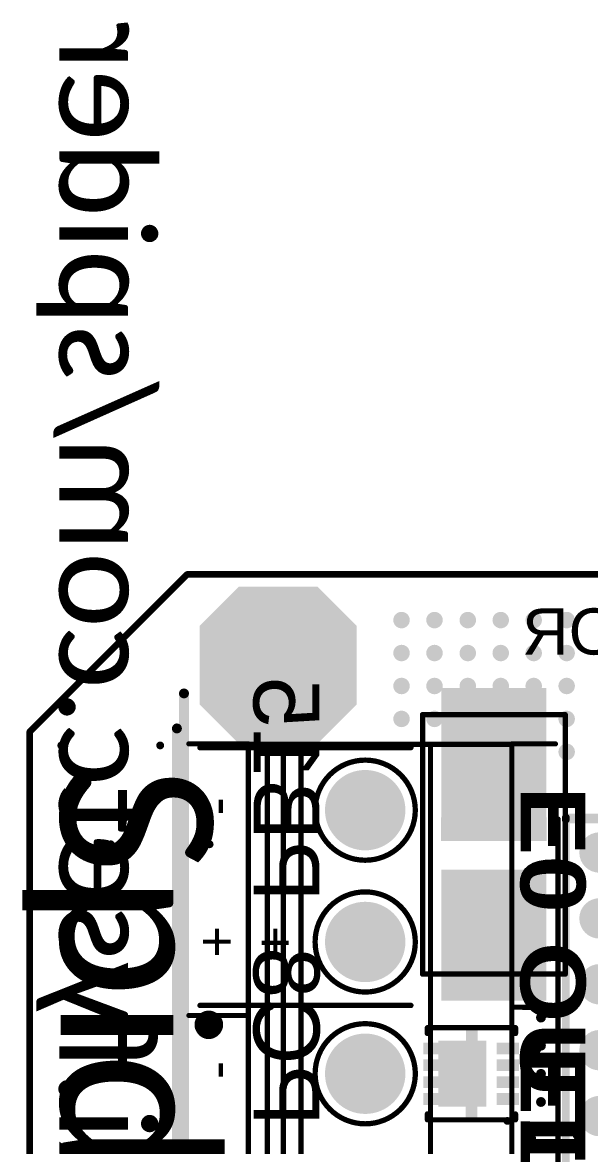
# Model space of a CAD drawing. Header units: millimetres. Extents: x -6 to 151, y -20 to 98.
# Drawn here: x -6.35 to 15.5, y 54.45 to 97.75 of the extents above; entities that cross this region are included whole.
import ezdxf

# ---------------------------------------------------------------- set-up
doc = ezdxf.new("R2010")
doc.units = ezdxf.units.MM
for name, color, linetype in [('BottomOverlay', 54, 'Continuous'), ('BottomPaste', 16, 'Continuous'), ('BottomSolder', 6, 'Continuous'), ('KeepOutLayer', 6, 'Continuous'), ('MultiLayer', 9, 'Continuous'), ('PadHoleLayer', 156, 'Continuous'), ('TopOverlay', 2, 'Continuous'), ('TopSolder', 216, 'Continuous'), ('ViaHoleLayer', 16, 'Continuous')]:
    doc.layers.add(name, color=color, linetype=linetype)
doc.styles.add('Arial', font='arial.ttf', dxfattribs={"height": 0.2})
doc.styles.add('Arial Black', font='ariblk.ttf', dxfattribs={"height": 0.2})
doc.styles.add('Corbel', font='corbelb.ttf', dxfattribs={"height": 0.2})

# ---------------------------------------------------------------- blocks, each defined once
blk = doc.blocks.new('1808_____B_37')
at = {"layer": 'BottomPaste'}
for points in [[(-1, -4.5), (-6, -4.5), (-6, -0.5), (-1, -0.5)], [(6, -4.5), (1, -4.5), (1, -0.5), (6, -0.5)]]:
    blk.add_hatch(color=16, dxfattribs=at).paths.add_polyline_path(points)
at = {"layer": 'BottomSolder'}
for points in [[(-0.975, -4.525), (-6.025, -4.525), (-6.025, -0.475), (-0.975, -0.475)], [(6.025, -4.525), (0.975, -4.525), (0.975, -0.475), (6.025, -0.475)]]:
    blk.add_hatch(color=6, dxfattribs=at).paths.add_polyline_path(points)
at = {"layer": 'BottomOverlay', "const_width": 0.203}
for points in [[(-5, 0.25), (5, 0.25)], [(-5, 0.25), (-5, -5.25)], [(5, 0.25), (5, -5.25)], [(-5, -5.25), (5, -5.25)]]:
    blk.add_lwpolyline(points, dxfattribs=at)
at = {"layer": 'BottomOverlay', "const_width": 0.102}
for points in [[(-5.051, 0.25, 1), (-4.949, 0.25, 1)], [(-5.051, 0.25, 1), (-4.949, 0.25, 1)], [(4.949, 0.25, 1), (5.051, 0.25, 1)], [(4.949, 0.25, 1), (5.051, 0.25, 1)], [(-5.051, -5.25, 1), (-4.949, -5.25, 1)], [(-5.051, -5.25, 1), (-4.949, -5.25, 1)], [(4.949, -5.25, 1), (5.051, -5.25, 1)], [(4.949, -5.25, 1), (5.051, -5.25, 1)]]:
    blk.add_lwpolyline(points, format="xyb", close=True, dxfattribs=at)
blk = doc.blocks.new('TMC__________116')
at = {"layer": 'BottomSolder'}
h = blk.add_hatch(color=6, dxfattribs=at)
edge = h.paths.add_edge_path()
edge.add_arc((0, 12.7), 0.78, 0, 360)
for points in [[(1.76, 11.92), (1.76, 13.48), (3.32, 13.48), (3.32, 11.92)], [(17, 11.92), (17, 13.48), (18.56, 13.48), (18.56, 11.92)]]:
    blk.add_hatch(color=6, dxfattribs=at).paths.add_polyline_path(points)
h = blk.add_hatch(color=6, dxfattribs=at)
edge = h.paths.add_edge_path()
edge.add_arc((5.08, 12.7), 0.78, 0, 360)
h = blk.add_hatch(color=6, dxfattribs=at)
edge = h.paths.add_edge_path()
edge.add_arc((7.62, 12.7), 0.78, 0, 360)
h = blk.add_hatch(color=6, dxfattribs=at)
edge = h.paths.add_edge_path()
edge.add_arc((10.16, 12.7), 0.78, 0, 360)
h = blk.add_hatch(color=6, dxfattribs=at)
edge = h.paths.add_edge_path()
edge.add_arc((12.7, 12.7), 0.78, 0, 360)
h = blk.add_hatch(color=6, dxfattribs=at)
edge = h.paths.add_edge_path()
edge.add_arc((15.24, 12.7), 0.78, 0, 360)
h = blk.add_hatch(color=6, dxfattribs=at)
edge = h.paths.add_edge_path()
edge.add_arc((0, 5.08), 0.78, 0, 360)
h = blk.add_hatch(color=6, dxfattribs=at)
edge = h.paths.add_edge_path()
edge.add_arc((0, 2.54), 0.78, 0, 360)
h = blk.add_hatch(color=6, dxfattribs=at)
edge = h.paths.add_edge_path()
edge.add_arc((0, 0), 0.78, 0, 360)
h = blk.add_hatch(color=6, dxfattribs=at)
edge = h.paths.add_edge_path()
edge.add_arc((2.54, 0), 0.78, 0, 360)
h = blk.add_hatch(color=6, dxfattribs=at)
edge = h.paths.add_edge_path()
edge.add_arc((5.08, 0), 0.78, 0, 360)
h = blk.add_hatch(color=6, dxfattribs=at)
edge = h.paths.add_edge_path()
edge.add_arc((7.62, 0), 0.78, 0, 360)
h = blk.add_hatch(color=6, dxfattribs=at)
edge = h.paths.add_edge_path()
edge.add_arc((10.16, 0), 0.78, 0, 360)
h = blk.add_hatch(color=6, dxfattribs=at)
edge = h.paths.add_edge_path()
edge.add_arc((12.7, 0), 0.78, 0, 360)
h = blk.add_hatch(color=6, dxfattribs=at)
edge = h.paths.add_edge_path()
edge.add_arc((15.24, 0), 0.78, 0, 360)
h = blk.add_hatch(color=6, dxfattribs=at)
edge = h.paths.add_edge_path()
edge.add_arc((17.78, 0), 0.78, 0, 360)
at = {"layer": 'MultiLayer'}
h = blk.add_hatch(color=9, dxfattribs=at)
edge = h.paths.add_edge_path()
edge.add_arc((0, 12.7), 0.755, 0, 360)
for points in [[(1.785, 11.945), (1.785, 13.455), (3.295, 13.455), (3.295, 11.945)], [(17.025, 11.945), (17.025, 13.455), (18.535, 13.455), (18.535, 11.945)]]:
    blk.add_hatch(color=9, dxfattribs=at).paths.add_polyline_path(points)
h = blk.add_hatch(color=9, dxfattribs=at)
edge = h.paths.add_edge_path()
edge.add_arc((5.08, 12.7), 0.755, 0, 360)
h = blk.add_hatch(color=9, dxfattribs=at)
edge = h.paths.add_edge_path()
edge.add_arc((7.62, 12.7), 0.755, 0, 360)
h = blk.add_hatch(color=9, dxfattribs=at)
edge = h.paths.add_edge_path()
edge.add_arc((10.16, 12.7), 0.755, 0, 360)
h = blk.add_hatch(color=9, dxfattribs=at)
edge = h.paths.add_edge_path()
edge.add_arc((12.7, 12.7), 0.755, 0, 360)
h = blk.add_hatch(color=9, dxfattribs=at)
edge = h.paths.add_edge_path()
edge.add_arc((15.24, 12.7), 0.755, 0, 360)
h = blk.add_hatch(color=9, dxfattribs=at)
edge = h.paths.add_edge_path()
edge.add_arc((0, 5.08), 0.755, 0, 360)
h = blk.add_hatch(color=9, dxfattribs=at)
edge = h.paths.add_edge_path()
edge.add_arc((0, 2.54), 0.755, 0, 360)
h = blk.add_hatch(color=9, dxfattribs=at)
edge = h.paths.add_edge_path()
edge.add_arc((0, 0), 0.755, 0, 360)
h = blk.add_hatch(color=9, dxfattribs=at)
edge = h.paths.add_edge_path()
edge.add_arc((2.54, 0), 0.755, 0, 360)
h = blk.add_hatch(color=9, dxfattribs=at)
edge = h.paths.add_edge_path()
edge.add_arc((5.08, 0), 0.755, 0, 360)
h = blk.add_hatch(color=9, dxfattribs=at)
edge = h.paths.add_edge_path()
edge.add_arc((7.62, 0), 0.755, 0, 360)
h = blk.add_hatch(color=9, dxfattribs=at)
edge = h.paths.add_edge_path()
edge.add_arc((10.16, 0), 0.755, 0, 360)
h = blk.add_hatch(color=9, dxfattribs=at)
edge = h.paths.add_edge_path()
edge.add_arc((12.7, 0), 0.755, 0, 360)
h = blk.add_hatch(color=9, dxfattribs=at)
edge = h.paths.add_edge_path()
edge.add_arc((15.24, 0), 0.755, 0, 360)
h = blk.add_hatch(color=9, dxfattribs=at)
edge = h.paths.add_edge_path()
edge.add_arc((17.78, 0), 0.755, 0, 360)
at = {"layer": 'PadHoleLayer'}
h = blk.add_hatch(color=156, dxfattribs=at)
edge = h.paths.add_edge_path()
edge.add_arc((0, 12.7), 0.45, 0, 360)
h = blk.add_hatch(color=156, dxfattribs=at)
edge = h.paths.add_edge_path()
edge.add_arc((2.54, 12.7), 0.45, 0, 360)
h = blk.add_hatch(color=156, dxfattribs=at)
edge = h.paths.add_edge_path()
edge.add_arc((5.08, 12.7), 0.45, 0, 360)
h = blk.add_hatch(color=156, dxfattribs=at)
edge = h.paths.add_edge_path()
edge.add_arc((7.62, 12.7), 0.45, 0, 360)
h = blk.add_hatch(color=156, dxfattribs=at)
edge = h.paths.add_edge_path()
edge.add_arc((10.16, 12.7), 0.45, 0, 360)
h = blk.add_hatch(color=156, dxfattribs=at)
edge = h.paths.add_edge_path()
edge.add_arc((12.7, 12.7), 0.45, 0, 360)
h = blk.add_hatch(color=156, dxfattribs=at)
edge = h.paths.add_edge_path()
edge.add_arc((15.24, 12.7), 0.45, 0, 360)
h = blk.add_hatch(color=156, dxfattribs=at)
edge = h.paths.add_edge_path()
edge.add_arc((17.78, 12.7), 0.45, 0, 360)
h = blk.add_hatch(color=156, dxfattribs=at)
edge = h.paths.add_edge_path()
edge.add_arc((0, 5.08), 0.45, 0, 360)
h = blk.add_hatch(color=156, dxfattribs=at)
edge = h.paths.add_edge_path()
edge.add_arc((0, 2.54), 0.45, 0, 360)
h = blk.add_hatch(color=156, dxfattribs=at)
edge = h.paths.add_edge_path()
edge.add_arc((0, 0), 0.45, 0, 360)
h = blk.add_hatch(color=156, dxfattribs=at)
edge = h.paths.add_edge_path()
edge.add_arc((2.54, 0), 0.45, 0, 360)
h = blk.add_hatch(color=156, dxfattribs=at)
edge = h.paths.add_edge_path()
edge.add_arc((5.08, 0), 0.45, 0, 360)
h = blk.add_hatch(color=156, dxfattribs=at)
edge = h.paths.add_edge_path()
edge.add_arc((7.62, 0), 0.45, 0, 360)
h = blk.add_hatch(color=156, dxfattribs=at)
edge = h.paths.add_edge_path()
edge.add_arc((10.16, 0), 0.45, 0, 360)
h = blk.add_hatch(color=156, dxfattribs=at)
edge = h.paths.add_edge_path()
edge.add_arc((12.7, 0), 0.45, 0, 360)
h = blk.add_hatch(color=156, dxfattribs=at)
edge = h.paths.add_edge_path()
edge.add_arc((15.24, 0), 0.45, 0, 360)
h = blk.add_hatch(color=156, dxfattribs=at)
edge = h.paths.add_edge_path()
edge.add_arc((17.78, 0), 0.45, 0, 360)
at = {"layer": 'TopSolder'}
h = blk.add_hatch(color=216, dxfattribs=at)
edge = h.paths.add_edge_path()
edge.add_arc((0, 12.7), 0.78, 0, 360)
for points in [[(1.76, 11.92), (1.76, 13.48), (3.32, 13.48), (3.32, 11.92)], [(17, 11.92), (17, 13.48), (18.56, 13.48), (18.56, 11.92)]]:
    blk.add_hatch(color=216, dxfattribs=at).paths.add_polyline_path(points)
h = blk.add_hatch(color=216, dxfattribs=at)
edge = h.paths.add_edge_path()
edge.add_arc((5.08, 12.7), 0.78, 0, 360)
h = blk.add_hatch(color=216, dxfattribs=at)
edge = h.paths.add_edge_path()
edge.add_arc((7.62, 12.7), 0.78, 0, 360)
h = blk.add_hatch(color=216, dxfattribs=at)
edge = h.paths.add_edge_path()
edge.add_arc((10.16, 12.7), 0.78, 0, 360)
h = blk.add_hatch(color=216, dxfattribs=at)
edge = h.paths.add_edge_path()
edge.add_arc((12.7, 12.7), 0.78, 0, 360)
h = blk.add_hatch(color=216, dxfattribs=at)
edge = h.paths.add_edge_path()
edge.add_arc((15.24, 12.7), 0.78, 0, 360)
h = blk.add_hatch(color=216, dxfattribs=at)
edge = h.paths.add_edge_path()
edge.add_arc((0, 5.08), 0.78, 0, 360)
h = blk.add_hatch(color=216, dxfattribs=at)
edge = h.paths.add_edge_path()
edge.add_arc((0, 2.54), 0.78, 0, 360)
h = blk.add_hatch(color=216, dxfattribs=at)
edge = h.paths.add_edge_path()
edge.add_arc((0, 0), 0.78, 0, 360)
h = blk.add_hatch(color=216, dxfattribs=at)
edge = h.paths.add_edge_path()
edge.add_arc((2.54, 0), 0.78, 0, 360)
h = blk.add_hatch(color=216, dxfattribs=at)
edge = h.paths.add_edge_path()
edge.add_arc((5.08, 0), 0.78, 0, 360)
h = blk.add_hatch(color=216, dxfattribs=at)
edge = h.paths.add_edge_path()
edge.add_arc((7.62, 0), 0.78, 0, 360)
h = blk.add_hatch(color=216, dxfattribs=at)
edge = h.paths.add_edge_path()
edge.add_arc((10.16, 0), 0.78, 0, 360)
h = blk.add_hatch(color=216, dxfattribs=at)
edge = h.paths.add_edge_path()
edge.add_arc((12.7, 0), 0.78, 0, 360)
h = blk.add_hatch(color=216, dxfattribs=at)
edge = h.paths.add_edge_path()
edge.add_arc((15.24, 0), 0.78, 0, 360)
h = blk.add_hatch(color=216, dxfattribs=at)
edge = h.paths.add_edge_path()
edge.add_arc((17.78, 0), 0.78, 0, 360)
at = {"layer": 'TopOverlay', "const_width": 0.3}
for points in [[(-1.397, 11.405), (-1.397, 14)], [(19.09, 14), (-1.397, 14)], [(19.126, 11.4), (19.126, 14)], [(19.126, 11.405), (-1.397, 11.405)], [(1.3, 6.42), (-1.346, 6.42)], [(-1.346, -1.3), (-1.346, 6.42)], [(1.3, 1.397), (1.3, 6.42)], [(19.126, 1.27), (-1.27, 1.27)], [(-1.27, -1.3), (-1.27, 1.27)], [(19.126, -1.3), (19.126, 1.27)], [(19.291, -1.3), (-1.27, -1.3)]]:
    blk.add_lwpolyline(points, dxfattribs=at)
at = {"layer": 'TopOverlay', "const_width": 0.15}
for points in [[(-1.472, 14, 1), (-1.322, 14, 1)], [(-1.472, 14, 1), (-1.322, 14, 1)], [(19.015, 14, 1), (19.165, 14, 1)], [(19.051, 14, 1), (19.201, 14, 1)], [(-1.472, 11.405, 1), (-1.322, 11.405, 1)], [(-1.472, 11.405, 1), (-1.322, 11.405, 1)], [(19.051, 11.405, 1), (19.201, 11.405, 1)], [(19.051, 11.4, 1), (19.201, 11.4, 1)], [(-1.421, 6.42, 1), (-1.271, 6.42, 1)], [(-1.421, 6.42, 1), (-1.271, 6.42, 1)], [(1.225, 6.42, 1), (1.375, 6.42, 1)], [(1.225, 6.42, 1), (1.375, 6.42, 1)], [(-1.345, 1.27, 1), (-1.195, 1.27, 1)], [(-1.345, 1.27, 1), (-1.195, 1.27, 1)], [(1.225, 1.397, 1), (1.375, 1.397, 1)], [(19.051, 1.27, 1), (19.201, 1.27, 1)], [(19.051, 1.27, 1), (19.201, 1.27, 1)], [(-1.421, -1.3, 1), (-1.271, -1.3, 1)], [(-1.345, -1.3, 1), (-1.195, -1.3, 1)], [(-1.345, -1.3, 1), (-1.195, -1.3, 1)], [(19.051, -1.3, 1), (19.201, -1.3, 1)], [(19.216, -1.3, 1), (19.366, -1.3, 1)]]:
    blk.add_lwpolyline(points, format="xyb", close=True, dxfattribs=at)
blk = doc.blocks.new('CON_PHOENIX_508_MKDSN1_5_12_5_08_257')
at = {"layer": 'BottomSolder'}
h = blk.add_hatch(color=6, dxfattribs=at)
edge = h.paths.add_edge_path()
edge.add_arc((0, 0), 1.549, 0, 360)
h = blk.add_hatch(color=6, dxfattribs=at)
edge = h.paths.add_edge_path()
edge.add_arc((5.08, 0), 1.549, 0, 360)
h = blk.add_hatch(color=6, dxfattribs=at)
edge = h.paths.add_edge_path()
edge.add_arc((10.16, 0), 1.549, 0, 360)
at = {"layer": 'MultiLayer'}
h = blk.add_hatch(color=9, dxfattribs=at)
edge = h.paths.add_edge_path()
edge.add_arc((0, 0), 1.524, 0, 360)
h = blk.add_hatch(color=9, dxfattribs=at)
edge = h.paths.add_edge_path()
edge.add_arc((5.08, 0), 1.524, 0, 360)
h = blk.add_hatch(color=9, dxfattribs=at)
edge = h.paths.add_edge_path()
edge.add_arc((10.16, 0), 1.524, 0, 360)
at = {"layer": 'PadHoleLayer'}
h = blk.add_hatch(color=156, dxfattribs=at)
edge = h.paths.add_edge_path()
edge.add_arc((0, 0), 0.66, 0, 360)
h = blk.add_hatch(color=156, dxfattribs=at)
edge = h.paths.add_edge_path()
edge.add_arc((5.08, 0), 0.66, 0, 360)
h = blk.add_hatch(color=156, dxfattribs=at)
edge = h.paths.add_edge_path()
edge.add_arc((10.16, 0), 0.66, 0, 360)
at = {"layer": 'TopSolder'}
h = blk.add_hatch(color=216, dxfattribs=at)
edge = h.paths.add_edge_path()
edge.add_arc((0, 0), 1.549, 0, 360)
h = blk.add_hatch(color=216, dxfattribs=at)
edge = h.paths.add_edge_path()
edge.add_arc((5.08, 0), 1.549, 0, 360)
h = blk.add_hatch(color=216, dxfattribs=at)
edge = h.paths.add_edge_path()
edge.add_arc((10.16, 0), 1.549, 0, 360)
at = {"layer": 'TopOverlay', "const_width": 0.203}
for points in [[(58.434, 5.65), (-2.54, 5.65)], [(-2.54, 2.515), (-2.54, 5.65)], [(38.121, 2.515), (-2.54, 2.515)], [(-2.54, -2.473), (-2.54, 2.515)], [(-2.54, -3.327), (-2.54, -2.473)], [(38.121, -2.473), (-2.54, -2.473)], [(38.121, -3.153), (-2.54, -3.153)], [(-2.54, -4.5), (-2.54, -3.352)], [(38.121, -3.775), (-2.54, -3.775)], [(38.121, -4.5), (-2.54, -4.5)]]:
    blk.add_lwpolyline(points, dxfattribs=at)
at = {"layer": 'TopOverlay'}
for points, const_width in [([(-2.591, 5.65, 1), (-2.489, 5.65, 1)], 0.102), ([(-2.591, 5.65, 1), (-2.489, 5.65, 1)], 0.102), ([(-2.591, 2.515, 1), (-2.489, 2.515, 1)], 0.102), ([(-2.591, 2.515, 1), (-2.489, 2.515, 1)], 0.102), ([(-2.591, 2.515, 1), (-2.489, 2.515, 1)], 0.102), ([(1.93, 0, 1), (-1.93, 0, 1)], 0.203), ([(7.01, 0, 1), (3.15, 0, 1)], 0.203), ([(12.09, 0, 1), (8.23, 0, 1)], 0.203), ([(-1.981, 0, 1), (-1.88, 0, 1)], 0.102), ([(1.88, 0, 1), (1.981, 0, 1)], 0.102), ([(3.099, 0, 1), (3.2, 0, 1)], 0.102), ([(6.96, 0, 1), (7.061, 0, 1)], 0.102), ([(8.179, 0, 1), (8.28, 0, 1)], 0.102), ([(12.04, 0, 1), (12.141, 0, 1)], 0.102), ([(-2.591, -2.473, 1), (-2.489, -2.473, 1)], 0.102), ([(-2.591, -2.473, 1), (-2.489, -2.473, 1)], 0.102), ([(-2.591, -2.473, 1), (-2.489, -2.473, 1)], 0.102), ([(-2.591, -3.153, 1), (-2.489, -3.153, 1)], 0.102), ([(-2.591, -3.327, 1), (-2.489, -3.327, 1)], 0.102), ([(-2.591, -3.352, 1), (-2.489, -3.352, 1)], 0.102), ([(-2.591, -3.775, 1), (-2.489, -3.775, 1)], 0.102), ([(-2.591, -4.5, 1), (-2.489, -4.5, 1)], 0.102), ([(-2.591, -4.5, 1), (-2.489, -4.5, 1)], 0.102)]:
    blk.add_lwpolyline(points, format="xyb", close=True, dxfattribs=dict(at, const_width=const_width))
blk = doc.blocks.new('DFN3X3_8L_B_272')
at = {"layer": 'BottomPaste'}
for points in [[(-1.162, 1.812), (-0.762, 1.812), (-0.762, 1.012), (-1.162, 1.012)], [(-0.512, 1.812), (-0.112, 1.812), (-0.112, 1.012), (-0.512, 1.012)], [(0.138, 1.812), (0.538, 1.812), (0.538, 1.012), (0.138, 1.012)], [(0.788, 1.812), (1.188, 1.812), (1.188, 1.012), (0.788, 1.012)], [(1.263, -1.243), (-1.237, -1.243), (-1.237, 0.557), (1.263, 0.557)], [(-0.933, 0.222), (-0.933, -0.178), (-1.733, -0.178), (-1.733, 0.222)], [(0.934, -0.188), (0.934, 0.212), (1.734, 0.212), (1.734, -0.188)], [(-1.162, -1.013), (-0.762, -1.013), (-0.762, -1.813), (-1.162, -1.813)], [(-0.512, -1.013), (-0.112, -1.013), (-0.112, -1.813), (-0.512, -1.813)], [(0.138, -1.013), (0.538, -1.013), (0.538, -1.813), (0.138, -1.813)], [(0.788, -1.013), (1.188, -1.013), (1.188, -1.813), (0.788, -1.813)]]:
    blk.add_hatch(color=16, dxfattribs=at).paths.add_polyline_path(points)
at = {"layer": 'BottomSolder'}
for points in [[(-1.188, 1.838), (-0.737, 1.838), (-0.737, 0.987), (-1.188, 0.987)], [(-0.538, 1.838), (-0.087, 1.838), (-0.087, 0.987), (-0.538, 0.987)], [(0.112, 1.838), (0.563, 1.838), (0.563, 0.987), (0.112, 0.987)], [(0.762, 1.838), (1.213, 1.838), (1.213, 0.987), (0.762, 0.987)], [(1.288, -1.268), (-1.263, -1.268), (-1.263, 0.582), (1.288, 0.582)], [(-0.908, 0.248), (-0.908, -0.203), (-1.759, -0.203), (-1.759, 0.248)], [(0.908, -0.213), (0.908, 0.238), (1.759, 0.238), (1.759, -0.213)], [(-1.188, -0.987), (-0.737, -0.987), (-0.737, -1.838), (-1.188, -1.838)], [(-0.538, -0.987), (-0.087, -0.987), (-0.087, -1.838), (-0.538, -1.838)], [(0.112, -0.987), (0.563, -0.987), (0.563, -1.838), (0.112, -1.838)], [(0.762, -0.987), (1.213, -0.987), (1.213, -1.838), (0.762, -1.838)]]:
    blk.add_hatch(color=6, dxfattribs=at).paths.add_polyline_path(points)
at = {"layer": 'BottomOverlay'}
for points, const_width in [([(-0.848, 2.462, 1), (-1.098, 2.462, 1)], 0.25), ([(-1.161, 2.462, 1), (-1.036, 2.462, 1)], 0.125), ([(-0.911, 2.462, 1), (-0.786, 2.462, 1)], 0.125), ([(-1.812, 1.712, 1), (-1.712, 1.712, 1)], 0.1), ([(-1.812, 1.712, 1), (-1.712, 1.712, 1)], 0.1), ([(-1.587, 1.712, 1), (-1.487, 1.712, 1)], 0.1), ([(1.513, 1.712, 1), (1.613, 1.712, 1)], 0.1), ([(1.738, 1.712, 1), (1.838, 1.712, 1)], 0.1), ([(1.738, 1.712, 1), (1.838, 1.712, 1)], 0.1), ([(-1.812, 0.33, 1), (-1.712, 0.33, 1)], 0.1), ([(-1.812, 0.262, 1), (-1.712, 0.262, 1)], 0.1), ([(1.738, 0.33, 1), (1.838, 0.33, 1)], 0.1), ([(1.738, 0.262, 1), (1.838, 0.262, 1)], 0.1), ([(-1.812, -1.688, 1), (-1.712, -1.688, 1)], 0.1), ([(-1.812, -1.688, 1), (-1.712, -1.688, 1)], 0.1), ([(-1.587, -1.688, 1), (-1.487, -1.688, 1)], 0.1), ([(1.513, -1.688, 1), (1.613, -1.688, 1)], 0.1), ([(1.738, -1.688, 1), (1.838, -1.688, 1)], 0.1), ([(1.738, -1.688, 1), (1.838, -1.688, 1)], 0.1)]:
    blk.add_lwpolyline(points, format="xyb", close=True, dxfattribs=dict(at, const_width=const_width))
at = {"layer": 'BottomOverlay', "const_width": 0.2}
for points in [[(-1.537, 1.712), (-1.762, 1.712)], [(-1.762, 0.262), (-1.762, 1.712)], [(1.788, 1.712), (1.563, 1.712)], [(1.788, 0.262), (1.788, 1.712)], [(-1.762, -1.688), (-1.762, 0.33)], [(1.788, -1.688), (1.788, 0.33)], [(-1.537, -1.688), (-1.762, -1.688)], [(1.788, -1.688), (1.563, -1.688)]]:
    blk.add_lwpolyline(points, dxfattribs=at)

msp = doc.modelspace()

# ---------------------------------------------------------------- hatches: boundary and pattern name
at = {"layer": 'BottomSolder'}
for points in [[(0.474, 74.484), (0.474, 71.458), (1.987, 69.946), (5.012, 69.946), (6.525, 71.458), (6.525, 74.484), (5.012, 75.997), (1.987, 75.997)], [(9.779, 66.192), (13.843, 66.192), (13.843, 67.107), (9.779, 67.107)]]:
    msp.add_hatch(color=6, dxfattribs=at).paths.add_polyline_path(points)
at = {"layer": 'MultiLayer'}
msp.add_hatch(color=9, dxfattribs=at).paths.add_polyline_path([(0.5, 74.471), (0.5, 71.471), (2, 69.971), (5, 69.971), (6.5, 71.471), (6.5, 74.471), (5, 75.971), (2, 75.971)])
at = {"layer": 'PadHoleLayer'}
h = msp.add_hatch(color=156, dxfattribs=at)
edge = h.paths.add_edge_path()
edge.add_arc((3.5, 72.971), 1.5, 0, 360)
at = {"layer": 'TopSolder'}
msp.add_hatch(color=216, dxfattribs=at).paths.add_polyline_path([(0.474, 74.484), (0.474, 71.458), (1.987, 69.946), (5.012, 69.946), (6.525, 71.458), (6.525, 74.484), (5.012, 75.997), (1.987, 75.997)])
at = {"layer": 'ViaHoleLayer'}
h = msp.add_hatch(color=16, dxfattribs=at)
edge = h.paths.add_edge_path()
edge.add_arc((8.255, 74.709), 0.318, 0, 360)
h = msp.add_hatch(color=16, dxfattribs=at)
edge = h.paths.add_edge_path()
edge.add_arc((9.525, 74.709), 0.318, 0, 360)
h = msp.add_hatch(color=16, dxfattribs=at)
edge = h.paths.add_edge_path()
edge.add_arc((10.807, 74.709), 0.318, 0, 360)
h = msp.add_hatch(color=16, dxfattribs=at)
edge = h.paths.add_edge_path()
edge.add_arc((12.077, 74.709), 0.318, 0, 360)
h = msp.add_hatch(color=16, dxfattribs=at)
edge = h.paths.add_edge_path()
edge.add_arc((13.347, 74.709), 0.318, 0, 360)
h = msp.add_hatch(color=16, dxfattribs=at)
edge = h.paths.add_edge_path()
edge.add_arc((14.617, 74.709), 0.318, 0, 360)
h = msp.add_hatch(color=16, dxfattribs=at)
edge = h.paths.add_edge_path()
edge.add_arc((8.255, 73.439), 0.318, 0, 360)
h = msp.add_hatch(color=16, dxfattribs=at)
edge = h.paths.add_edge_path()
edge.add_arc((9.525, 73.439), 0.318, 0, 360)
h = msp.add_hatch(color=16, dxfattribs=at)
edge = h.paths.add_edge_path()
edge.add_arc((10.807, 73.439), 0.318, 0, 360)
h = msp.add_hatch(color=16, dxfattribs=at)
edge = h.paths.add_edge_path()
edge.add_arc((12.077, 73.439), 0.318, 0, 360)
h = msp.add_hatch(color=16, dxfattribs=at)
edge = h.paths.add_edge_path()
edge.add_arc((13.347, 73.439), 0.318, 0, 360)
h = msp.add_hatch(color=16, dxfattribs=at)
edge = h.paths.add_edge_path()
edge.add_arc((14.617, 73.439), 0.318, 0, 360)
h = msp.add_hatch(color=16, dxfattribs=at)
edge = h.paths.add_edge_path()
edge.add_arc((8.255, 72.169), 0.318, 0, 360)
h = msp.add_hatch(color=16, dxfattribs=at)
edge = h.paths.add_edge_path()
edge.add_arc((9.525, 72.169), 0.318, 0, 360)
h = msp.add_hatch(color=16, dxfattribs=at)
edge = h.paths.add_edge_path()
edge.add_arc((10.807, 72.169), 0.318, 0, 360)
h = msp.add_hatch(color=16, dxfattribs=at)
edge = h.paths.add_edge_path()
edge.add_arc((12.077, 72.169), 0.318, 0, 360)
h = msp.add_hatch(color=16, dxfattribs=at)
edge = h.paths.add_edge_path()
edge.add_arc((13.347, 72.169), 0.318, 0, 360)
h = msp.add_hatch(color=16, dxfattribs=at)
edge = h.paths.add_edge_path()
edge.add_arc((14.617, 72.169), 0.318, 0, 360)
h = msp.add_hatch(color=16, dxfattribs=at)
edge = h.paths.add_edge_path()
edge.add_arc((8.255, 70.899), 0.318, 0, 360)
h = msp.add_hatch(color=16, dxfattribs=at)
edge = h.paths.add_edge_path()
edge.add_arc((9.525, 70.899), 0.318, 0, 360)
h = msp.add_hatch(color=16, dxfattribs=at)
edge = h.paths.add_edge_path()
edge.add_arc((10.807, 70.899), 0.318, 0, 360)
h = msp.add_hatch(color=16, dxfattribs=at)
edge = h.paths.add_edge_path()
edge.add_arc((12.077, 70.899), 0.318, 0, 360)
h = msp.add_hatch(color=16, dxfattribs=at)
edge = h.paths.add_edge_path()
edge.add_arc((13.347, 70.899), 0.318, 0, 360)
h = msp.add_hatch(color=16, dxfattribs=at)
edge = h.paths.add_edge_path()
edge.add_arc((14.617, 70.899), 0.318, 0, 360)
h = msp.add_hatch(color=16, dxfattribs=at)
edge = h.paths.add_edge_path()
edge.add_arc((-4.854, 69.877), 0.152, 0, 360)
h = msp.add_hatch(color=16, dxfattribs=at)
edge = h.paths.add_edge_path()
edge.add_arc((-1.044, 69.877), 0.152, 0, 360)
h = msp.add_hatch(color=16, dxfattribs=at)
edge = h.paths.add_edge_path()
edge.add_arc((10.807, 69.629), 0.318, 0, 360)
h = msp.add_hatch(color=16, dxfattribs=at)
edge = h.paths.add_edge_path()
edge.add_arc((12.077, 69.629), 0.318, 0, 360)
h = msp.add_hatch(color=16, dxfattribs=at)
edge = h.paths.add_edge_path()
edge.add_arc((13.347, 69.629), 0.318, 0, 360)
h = msp.add_hatch(color=16, dxfattribs=at)
edge = h.paths.add_edge_path()
edge.add_arc((14.617, 69.629), 0.318, 0, 360)
h = msp.add_hatch(color=16, dxfattribs=at)
edge = h.paths.add_edge_path()
edge.add_arc((-2.949, 66.067), 0.152, 0, 360)
h = msp.add_hatch(color=16, dxfattribs=at)
edge = h.paths.add_edge_path()
edge.add_arc((0.861, 66.067), 0.152, 0, 360)
h = msp.add_hatch(color=16, dxfattribs=at)
edge = h.paths.add_edge_path()
edge.add_arc((13.627, 59.387), 0.191, 0, 360)
h = msp.add_hatch(color=16, dxfattribs=at)
edge = h.paths.add_edge_path()
edge.add_arc((13.627, 58.303), 0.191, 0, 360)
h = msp.add_hatch(color=16, dxfattribs=at)
edge = h.paths.add_edge_path()
edge.add_arc((13.627, 57.218), 0.191, 0, 360)
h = msp.add_hatch(color=16, dxfattribs=at)
edge = h.paths.add_edge_path()
edge.add_arc((13.627, 56.134), 0.191, 0, 360)
h = msp.add_hatch(color=16, dxfattribs=at)
edge = h.paths.add_edge_path()
edge.add_arc((12.331, 55.405), 0.152, 0, 360)
h = msp.add_hatch(color=16, dxfattribs=at)
edge = h.paths.add_edge_path()
edge.add_arc((13.246, 54.744), 0.191, 0, 360)

# ---------------------------------------------------------------- linework, layer by layer
at = {"layer": 'BottomOverlay'}
for points, const_width in [([(-0.399, 6.579), (-0.399, 70.533)], 0.381), ([(0.49, 69.791), (8.618, 69.791)], 0.203), ([(14.286, 45.447), (14.286, 67.037)], 0.203), ([(0.49, 59.857), (8.618, 59.857)], 0.203)]:
    msp.add_lwpolyline(points, dxfattribs=dict(at, const_width=const_width))
for points, const_width in [([(-0.495, 70.533, 1), (-0.304, 70.533, 1)], 0.191), ([(0.439, 69.791, 1), (0.54, 69.791, 1)], 0.102), ([(8.567, 69.791, 1), (8.668, 69.791, 1)], 0.102), ([(14.235, 67.037, 1), (14.337, 67.037, 1)], 0.102), ([(0.439, 59.857, 1), (0.54, 59.857, 1)], 0.102), ([(8.567, 59.857, 1), (8.668, 59.857, 1)], 0.102)]:
    msp.add_lwpolyline(points, format="xyb", close=True, dxfattribs=dict(at, const_width=const_width))
at = {"layer": 'KeepOutLayer', "const_width": 0.254}
for points in [[(-6.071, 70.4), (0, 76.471)], [(0, 76.471), (149.274, 76.471)], [(-6.071, 6.096), (-6.071, 70.4)]]:
    msp.add_lwpolyline(points, dxfattribs=at)
at = {"layer": 'KeepOutLayer', "const_width": 0.127}
for points in [[(-0.063, 76.471, 1), (0.064, 76.471, 1)], [(-0.063, 76.471, 1), (0.064, 76.471, 1)], [(-6.134, 70.4, 1), (-6.007, 70.4, 1)], [(-6.134, 70.4, 1), (-6.007, 70.4, 1)]]:
    msp.add_lwpolyline(points, format="xyb", close=True, dxfattribs=at)
at = {"layer": 'TopOverlay'}
for points, const_width in [([(-0.127, 71.882), (-0.127, 4.318)], 0.381), ([(0.061, 69.938), (2.355, 69.938)], 0.2), ([(12.513, 69.937), (14.185, 69.937)], 0.2), ([(12.513, 59.788), (14.49, 59.777)], 0.2), ([(0.065, 59.468), (2.36, 59.468)], 0.2)]:
    msp.add_lwpolyline(points, dxfattribs=dict(at, const_width=const_width))
for points, const_width in [([(-0.222, 71.882, 1), (-0.032, 71.882, 1)], 0.191), ([(0.011, 69.938, 1), (0.111, 69.938, 1)], 0.1), ([(2.305, 69.938, 1), (2.405, 69.938, 1)], 0.1), ([(12.463, 69.937, 1), (12.563, 69.937, 1)], 0.1), ([(14.135, 69.937, 1), (14.235, 69.937, 1)], 0.1), ([(12.463, 59.788, 1), (12.563, 59.788, 1)], 0.1), ([(14.44, 59.777, 1), (14.54, 59.777, 1)], 0.1), ([(0.015, 59.468, 1), (0.115, 59.468, 1)], 0.1), ([(2.31, 59.468, 1), (2.41, 59.468, 1)], 0.1)]:
    msp.add_lwpolyline(points, format="xyb", close=True, dxfattribs=dict(at, const_width=const_width))

# ---------------------------------------------------------------- block references
for name, p, rotation in [('1808_____B_37', (9.314, 66.064), 90), ('CON_PHOENIX_508_MKDSN1_5_12_5_08_257', (6.855, 67.382), 270), ('TMC__________116', (15.884, 65.75), 270), ('DFN3X3_8L_B_272', (10.937, 57.236), 270)]:
    msp.add_blockref(name, p, dxfattribs=dict(rotation=rotation))

# ---------------------------------------------------------------- texts
at = {"layer": 'BottomOverlay', "text_generation_flag": 2}
for s, height, rotation, style, p in [('www.wiki.fysetc.com/spider', 3.556, 270, 'Corbel', (-4.926, 33.632)), ('E4-MOTOR', 1.778, 360, 'Arial', (26.01, 73.381)), ('PB15', 2.54, 270, 'Arial', (2.552, 63.848)), ('+', 1.524, 360, 'Arial', (4.008, 61.533)), ('PC8', 2.54, 270, 'Arial', (2.552, 55.204))]:
    msp.add_text(s, height=height, rotation=rotation, dxfattribs=dict(at, style=style)).set_placement(p)
at = {"layer": 'TopOverlay'}
for s, height, style, p in [('Spider V2.2', 5.842, 'Corbel', (-4.883, 69.113)), ('E0 OUT', 2.5, 'Arial Black', (12.839, 68.308)), ('E1 OUT', 2.5, 'Arial Black', (12.839, 58.3))]:
    msp.add_text(s, height=height, rotation=270, dxfattribs=dict(at, style=style)).set_placement(p)
at = {"layer": 'TopOverlay', "style": 'Arial', "text_generation_flag": 2}
for s, p in [('-', (1.869, 67.874)), ('+', (1.869, 62.921)), ('-', (1.869, 57.714))]:
    msp.add_text(s, height=1.5, rotation=90, dxfattribs=at).set_placement(p)

doc.saveas('drawing.dxf')
